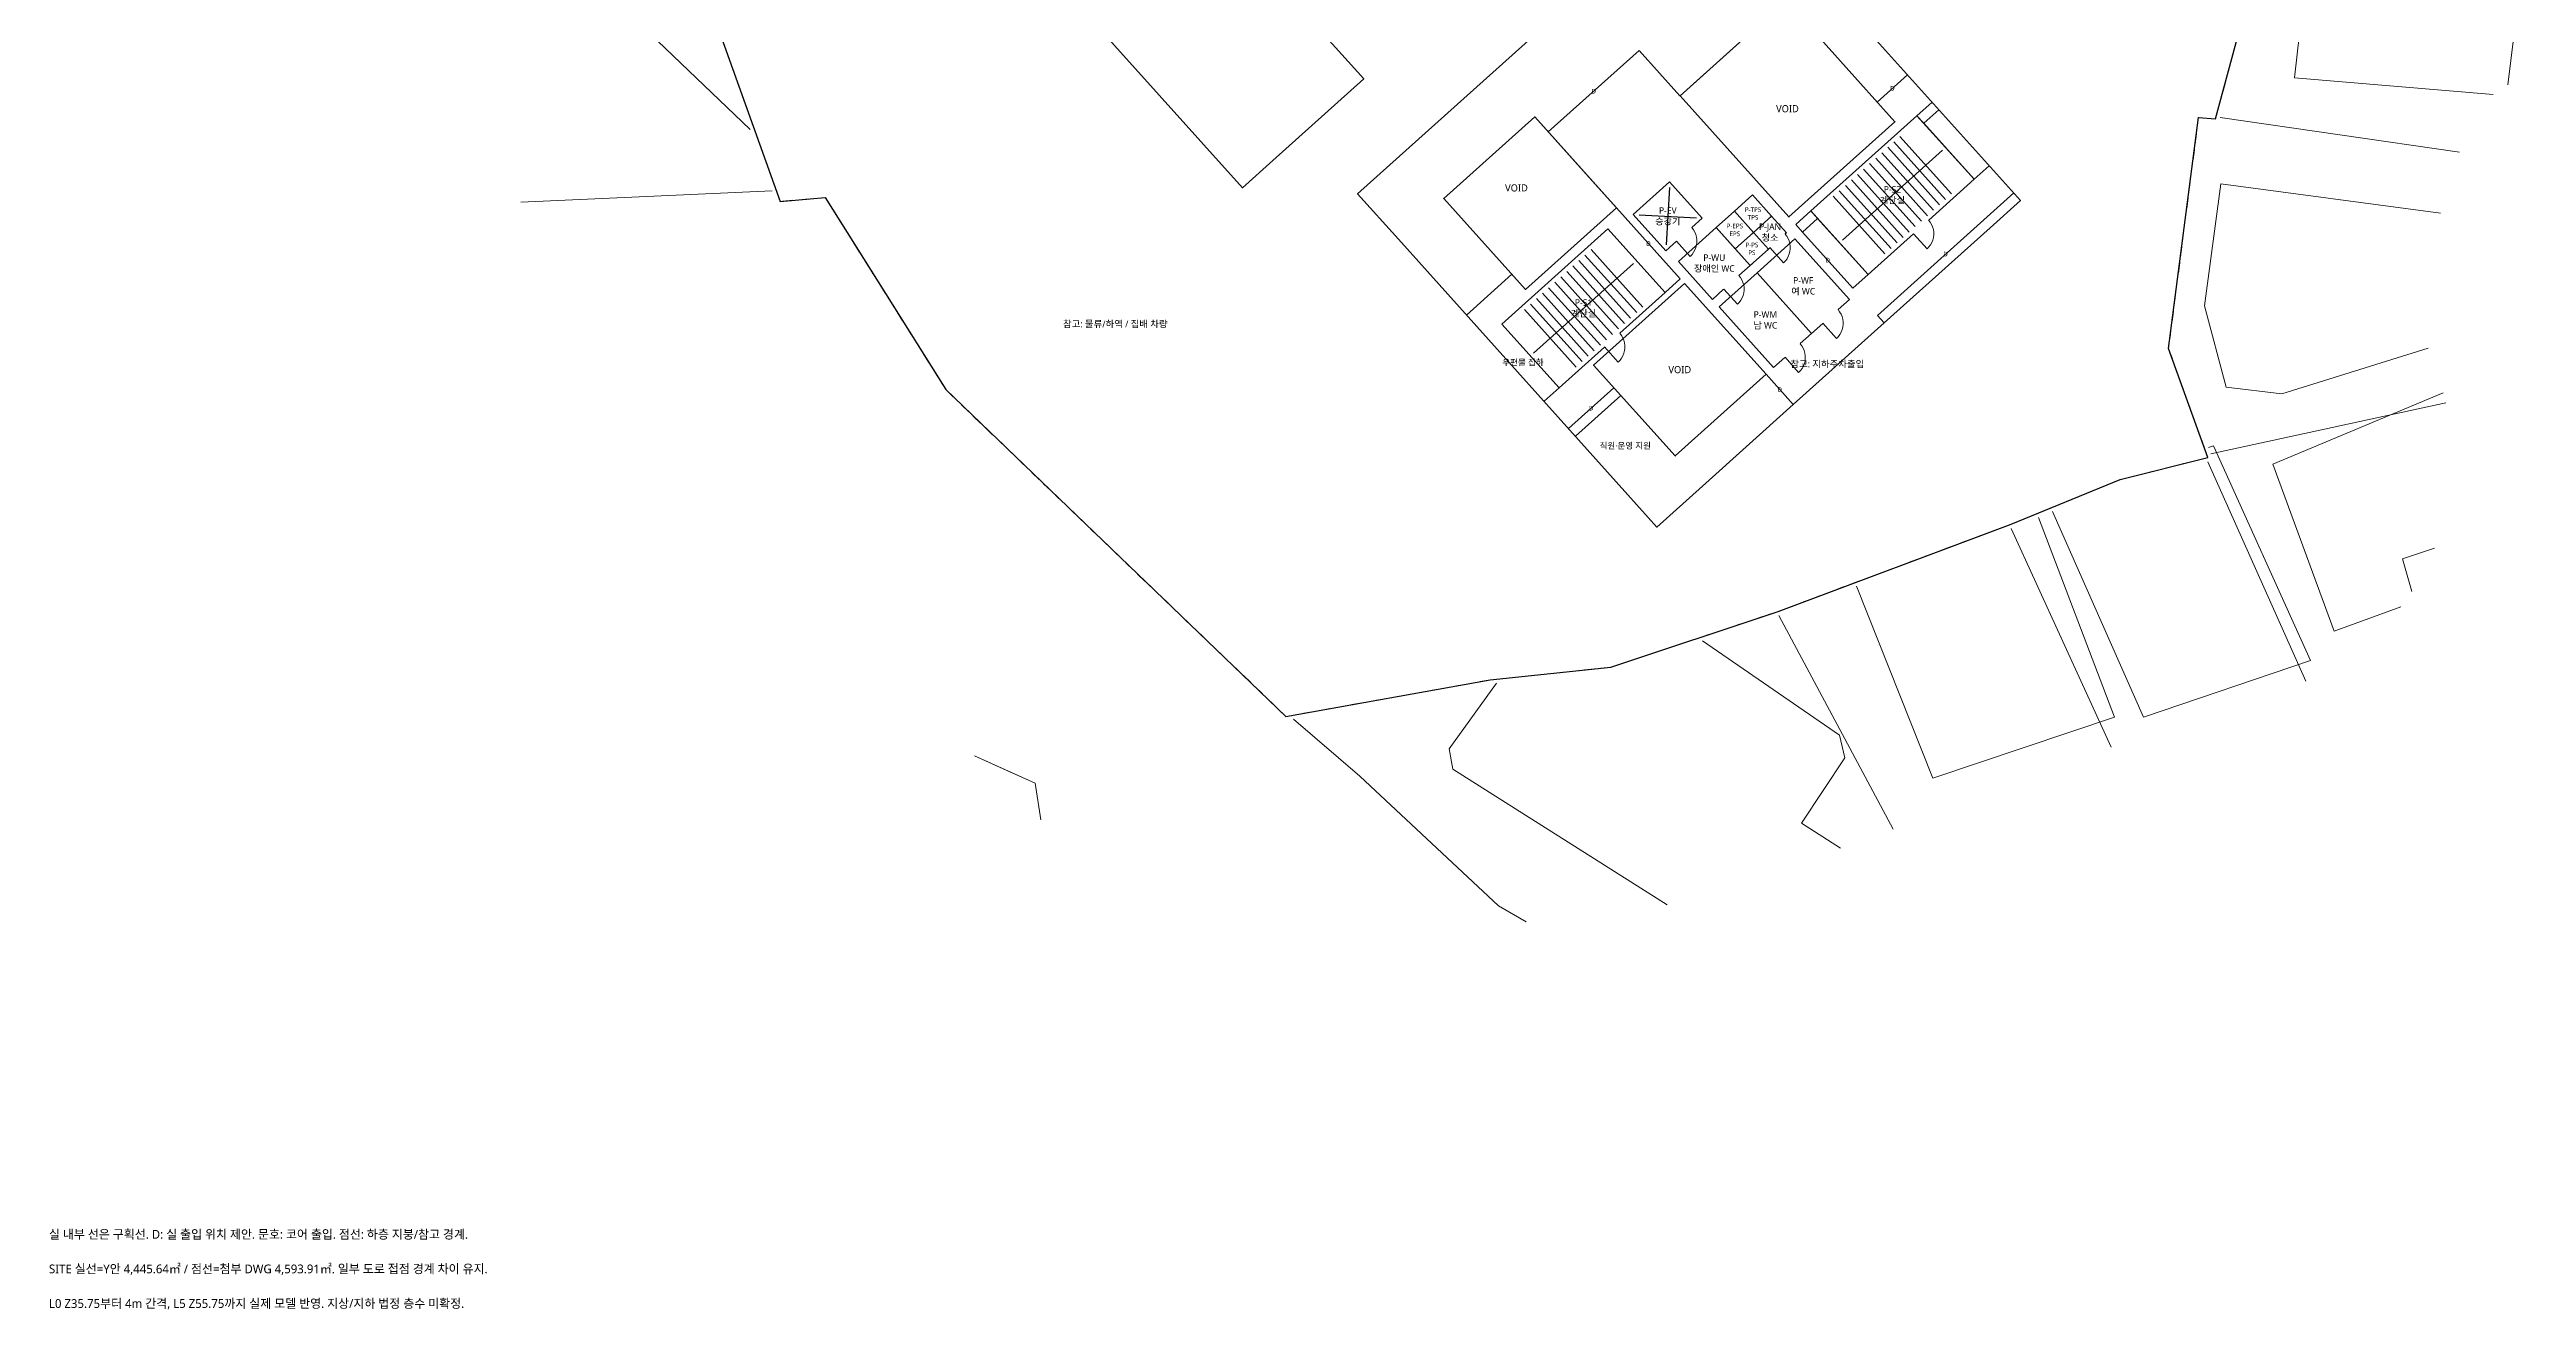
# Model space of a CAD drawing. Header units: millimetres. Extents: x -71723 to 357366, y 1091193 to 1572246.
# Drawn here: x -71694 to 49938, y 1431193 to 1493087 of the extents above; entities that cross this region are included whole.
import ezdxf

# ---------------------------------------------------------------- set-up
doc = ezdxf.new("R2010")
doc.units = ezdxf.units.MM
doc.linetypes.add('PLAN_DASH', pattern=[800, 500, -300])
for name, color, linetype, lineweight in [('L0_CONTEXT', 8, 'Continuous', 9), ('L0_CORE', 7, 'Continuous', 25), ('L0_DOOR', 7, 'Continuous', 13), ('L0_EPS_PS', 7, 'Continuous', 18), ('L0_OUTLINE', 7, 'Continuous', 35), ('L0_PARTITION', 7, 'Continuous', 18), ('L0_SITE_3D', 7, 'Continuous', 25), ('L0_SITE_DWG_REF', 8, 'PLAN_DASH', 13), ('L0_STAIR', 7, 'Continuous', 13), ('L0_TEXT', 7, 'Continuous', 13), ('L0_VOID_ROOF', 8, 'PLAN_DASH', 13)]:
    doc.layers.add(name, color=color, linetype=linetype, lineweight=lineweight)
doc.styles.add('KOREAN', font='malgun.ttf')

msp = doc.modelspace()

# ---------------------------------------------------------------- linework, layer by layer
at = {"layer": 'L0_CONTEXT'}
for points in [[(-37286, 1489156), (-51289, 1502572), (-62034, 1512870), (-55724, 1515970)], [(-66762, 1510397), (-62034, 1512870), (-51289, 1502572), (-37285, 1489153)], [(38545, 1491704), (39605, 1501138), (42961, 1500694), (42873, 1500140), (45434, 1499918), (45434, 1499363), (49938, 1498808), (49031, 1491346)], [(48302, 1490873), (38545, 1491704)], [(46657, 1488045), (34895, 1489750)], [(45112, 1478423), (37927, 1476166), (35189, 1476499), (34130, 1480494), (34924, 1486488), (45724, 1485048)], [(-48544, 1485593), (-36208, 1486144)], [(34443, 1473220), (45981, 1475723)], [(43775, 1465705), (40488, 1464512), (37486, 1472725), (45852, 1476230)], [(34329, 1473538), (34571, 1473613), (39340, 1463069), (31127, 1460294), (26657, 1470386)], [(39107, 1462065), (34286, 1472836)], [(25970, 1470105), (29714, 1460294), (20794, 1457298), (17046, 1466717)], [(29539, 1458816), (24634, 1469561)], [(45424, 1468597), (43845, 1468064), (44313, 1466466)], [(18842, 1454789), (13225, 1465286)], [(9476, 1464034), (16201, 1459406), (16466, 1458297), (14346, 1455078), (16256, 1453858)], [(7736, 1451075), (-2787, 1457742), (-2964, 1458741), (-633, 1461954)], [(-10600, 1460189), (-7358, 1457395), (-542, 1451025), (821, 1450242)], [(-23022, 1455254), (-23292, 1457043), (-26278, 1458383)], [(-26278, 1458383), (-24686, 1457669), (-23292, 1457043), (-23022, 1455254)]]:
    msp.add_lwpolyline(points, dxfattribs=at)
at = {"layer": 'L0_CORE'}
for points in [[(19832, 1484036), (17604, 1482035), (14797, 1485159), (20004, 1489837)], [(20004, 1489837), (22811, 1486713), (20584, 1484712)], [(8199, 1483666), (7682, 1483202), (6078, 1484988), (7864, 1486592)], [(7864, 1486592), (9468, 1484806), (8951, 1484343)], [(7848, 1486309), (7698, 1483485)], [(4664, 1478473), (2437, 1476472), (-370, 1479596), (4836, 1484275)], [(4836, 1484275), (7644, 1481151), (5417, 1479150)], [(6361, 1484972), (9185, 1484821)], [(10516, 1481312), (9962, 1480815), (8292, 1482674), (10151, 1484345)], [(10151, 1484345), (11822, 1482485), (11269, 1481988)], [(12785, 1483350), (12715, 1483287), (11979, 1484106), (12049, 1484168)], [(12802, 1484845), (12872, 1484908)], [(12872, 1484908), (13607, 1484089), (13537, 1484027)], [(15383, 1479635), (14830, 1479138), (12156, 1482113), (14016, 1483784)], [(14016, 1483784), (16689, 1480809), (16136, 1480312)], [(13523, 1477965), (12970, 1477467), (10297, 1480443), (12156, 1482113)], [(12156, 1482113), (14830, 1479138), (14276, 1478641)]]:
    msp.add_lwpolyline(points, dxfattribs=at)
at = {"layer": 'L0_DOOR'}
for points in [[(8947, 1484339), (9028, 1484236), (9095, 1484123), (9146, 1484003), (9181, 1483877), (9200, 1483748), (9202, 1483617), (9186, 1483487), (9154, 1483360), (9105, 1483239), (9041, 1483125), (8963, 1483020), (8871, 1482926)], [(13533, 1484023), (13614, 1483920), (13680, 1483807), (13732, 1483687), (13767, 1483561), (13786, 1483432), (13788, 1483301), (13772, 1483171), (13740, 1483044), (13691, 1482923), (13627, 1482809), (13549, 1482704), (13457, 1482610)], [(19836, 1484040), (20504, 1483296)], [(20580, 1484708), (20661, 1484605), (20727, 1484493), (20779, 1484373), (20814, 1484247), (20833, 1484117), (20835, 1483986), (20819, 1483857), (20787, 1483730), (20738, 1483608), (20674, 1483494), (20596, 1483390), (20504, 1483296)], [(8203, 1483670), (8871, 1482926)], [(12789, 1483354), (13457, 1482610)], [(11264, 1481984), (11345, 1481881), (11412, 1481769), (11463, 1481649), (11499, 1481523), (11517, 1481393), (11519, 1481262), (11503, 1481133), (11471, 1481006), (11422, 1480884), (11358, 1480770), (11280, 1480666), (11189, 1480572)], [(10520, 1481316), (11189, 1480572)], [(16131, 1480308), (16212, 1480205), (16279, 1480092), (16331, 1479972), (16366, 1479846), (16385, 1479717), (16386, 1479586), (16371, 1479456), (16338, 1479329), (16290, 1479208), (16226, 1479094), (16147, 1478989), (16056, 1478896)], [(5412, 1479146), (5493, 1479043), (5560, 1478930), (5611, 1478810), (5647, 1478684), (5665, 1478555), (5667, 1478424), (5651, 1478294), (5619, 1478167), (5570, 1478046), (5506, 1477932), (5428, 1477827), (5337, 1477734)], [(15388, 1479639), (16056, 1478896)], [(4668, 1478477), (5337, 1477734)], [(13528, 1477969), (14196, 1477225)], [(14272, 1478637), (14353, 1478534), (14419, 1478422), (14471, 1478301), (14506, 1478175), (14525, 1478046), (14526, 1477915), (14511, 1477785), (14479, 1477659), (14430, 1477537), (14366, 1477423), (14288, 1477318), (14196, 1477225)]]:
    msp.add_lwpolyline(points, dxfattribs=at)
at = {"layer": 'L0_EPS_PS'}
for points in [[(11044, 1485147), (11979, 1484106), (11087, 1483304), (10151, 1484345), (11044, 1485147)], [(11936, 1485949), (12872, 1484908), (11979, 1484106), (11044, 1485147), (11936, 1485949)], [(11979, 1484106), (12715, 1483287), (11822, 1482485), (11087, 1483304), (11979, 1484106)]]:
    msp.add_lwpolyline(points, dxfattribs=at)
at = {"layer": 'L0_OUTLINE'}
for points in [[(-31827, 1507124), (-13112, 1486296), (-11625, 1487633), (-7162, 1491643), (-11172, 1496106), (-9684, 1497443), (-15031, 1503394), (-6105, 1511414), (-4768, 1509926), (5645, 1519283), (4309, 1520771), (-15742, 1543086), (-41033, 1520362), (-30339, 1508461), (-31827, 1507124)], [(13730, 1498316), (10755, 1495643), (9418, 1497130), (7413, 1499362), (-7464, 1485995), (-5459, 1483763), (7240, 1469630), (9472, 1471635), (13935, 1475645), (18398, 1479656), (23605, 1484334), (25092, 1485671), (15067, 1496828), (13730, 1498316)], [(12092, 1494155), (13579, 1495492), (18926, 1489541), (13719, 1484862), (8372, 1490813), (12092, 1494155)], [(13579, 1495492), (8372, 1490813), (13719, 1484862), (18926, 1489541), (13579, 1495492)], [(3909, 1486803), (5246, 1485315), (783, 1481305), (-3227, 1485768), (1236, 1489778), (3909, 1486803)], [(5246, 1485315), (1236, 1489778), (-3227, 1485768), (783, 1481305), (5246, 1485315)], [(8588, 1481596), (12598, 1477133), (8135, 1473123), (4125, 1477586), (8588, 1481596)]]:
    msp.add_lwpolyline(points, dxfattribs=at)
at = {"layer": 'L0_PARTITION'}
for points in [[(1906, 1489036), (6367, 1493045)], [(6367, 1493045), (8371, 1490815)], [(18059, 1490509), (19544, 1491843)], [(20747, 1490504), (20004, 1489837)], [(20338, 1489465), (21081, 1490132)], [(14797, 1485159), (20004, 1489837)], [(20004, 1489837), (20338, 1489465)], [(20338, 1489465), (22811, 1486713)], [(6078, 1484988), (7864, 1486592)], [(7864, 1486592), (9468, 1484806)], [(22811, 1486713), (20584, 1484712)], [(22811, 1486713), (23554, 1487380)], [(8387, 1481819), (5247, 1485314)], [(10151, 1484345), (11044, 1485147)], [(11044, 1485147), (11936, 1485949)], [(11044, 1485147), (11979, 1484106)], [(11936, 1485949), (12872, 1484908)], [(14797, 1485159), (14054, 1484490)], [(15132, 1484787), (14797, 1485159)], [(24757, 1486041), (18064, 1480027)], [(-370, 1479596), (4836, 1484275)], [(4836, 1484275), (7644, 1481151)], [(7682, 1483202), (6078, 1484988)], [(8292, 1482674), (10151, 1484345)], [(9468, 1484806), (8951, 1484343)], [(10151, 1484345), (11087, 1483304)], [(11979, 1484106), (11909, 1484043)], [(12049, 1484168), (11979, 1484106)], [(11979, 1484106), (12715, 1483287)], [(12872, 1484908), (12802, 1484845)], [(12872, 1484908), (13607, 1484089)], [(13607, 1484089), (13537, 1484027)], [(14054, 1484490), (14388, 1484119)], [(14388, 1484119), (15132, 1484787)], [(14388, 1484119), (16861, 1481366)], [(17604, 1482035), (15132, 1484787)], [(19832, 1484036), (17604, 1482035)], [(8199, 1483666), (7682, 1483202)], [(11157, 1483366), (11087, 1483304)], [(11087, 1483304), (11822, 1482485)], [(12156, 1482113), (14016, 1483784)], [(12715, 1483287), (12645, 1483225)], [(12785, 1483350), (12715, 1483287)], [(14016, 1483784), (16689, 1480809)], [(-2115, 1480045), (113, 1482048)], [(7644, 1481151), (8387, 1481819)], [(9962, 1480815), (8292, 1482674)], [(10297, 1480443), (12156, 1482113)], [(11822, 1482485), (11269, 1481988)], [(11892, 1482548), (11822, 1482485)], [(12156, 1482113), (14830, 1479138)], [(16861, 1481366), (17604, 1482035)], [(7644, 1481151), (5417, 1479150)], [(10516, 1481312), (9962, 1480815)], [(12970, 1477467), (10297, 1480443)], [(16689, 1480809), (16136, 1480312)], [(2437, 1476472), (-370, 1479596)], [(14830, 1479138), (14276, 1478641)], [(15383, 1479635), (14830, 1479138)], [(18064, 1480027), (18397, 1479657)], [(4664, 1478473), (2437, 1476472)], [(13523, 1477965), (12970, 1477467)], [(13934, 1475647), (12599, 1477132)], [(1694, 1475805), (2437, 1476472)], [(5126, 1476469), (2897, 1474466)], [(3232, 1474094), (5460, 1476097)]]:
    msp.add_lwpolyline(points, dxfattribs=at)
at = {"layer": 'L0_SITE_3D'}
msp.add_lwpolyline([(-43619, 1507440), (-35811, 1485629), (-33604, 1485818), (-27684, 1476378), (-10980, 1460324), (-945, 1462122), (4976, 1462743), (13186, 1465484), (24629, 1469773), (29993, 1471965), (34294, 1473044), (32366, 1478406), (33835, 1489745), (34671, 1489688), (38084, 1502345)], dxfattribs=at)
at = {"layer": 'L0_SITE_DWG_REF'}
msp.add_lwpolyline([(38084, 1502345), (34671, 1489688), (33835, 1489745), (32366, 1478406), (34294, 1473044), (29993, 1471965), (24629, 1469773), (13186, 1465484), (4976, 1462743), (-945, 1462122), (-10980, 1460324), (-27684, 1476378), (-33604, 1485818), (-35811, 1485629), (-43619, 1507440)], dxfattribs=at)
at = {"layer": 'L0_STAIR'}
for points in [[(19171, 1488820), (21711, 1485993)], [(16350, 1483730), (21259, 1488142)], [(17981, 1487750), (20521, 1484924)], [(18278, 1488018), (20818, 1485191)], [(18576, 1488285), (21116, 1485458)], [(18873, 1488552), (21413, 1485726)], [(16493, 1486414), (19033, 1483587)], [(16791, 1486681), (19330, 1483854)], [(17088, 1486948), (19628, 1484122)], [(17386, 1487216), (19925, 1484389)], [(17683, 1487483), (20223, 1484656)], [(15898, 1485879), (18438, 1483052)], [(16196, 1486146), (18735, 1483320)], [(3408, 1482723), (5948, 1479896)], [(3706, 1482990), (6245, 1480163)], [(4003, 1483257), (6543, 1480431)], [(1182, 1478168), (6091, 1482579)], [(2218, 1481653), (4758, 1478827)], [(2516, 1481921), (5055, 1479094)], [(2813, 1482188), (5353, 1479361)], [(3111, 1482455), (5650, 1479629)], [(730, 1480317), (3270, 1477490)], [(1028, 1480584), (3568, 1477757)], [(1325, 1480851), (3865, 1478025)], [(1623, 1481119), (4163, 1478292)], [(1920, 1481386), (4460, 1478559)]]:
    msp.add_lwpolyline(points, dxfattribs=at)

# ---------------------------------------------------------------- texts
at = {"layer": 'L0_CONTEXT', "char_height": 330, "width": 6000, "attachment_point": 5, "style": 'KOREAN'}
for s, insert in [('참고: 물류/하역 / 집배 차량', (-19358, 1479588)), ('참고: 지하주차출입', (15608, 1477621))]:
    msp.add_mtext(s, dxfattribs=dict(at, insert=insert))
at = {"layer": 'L0_DOOR', "char_height": 230, "width": 6000, "attachment_point": 5, "style": 'KOREAN'}
for insert in [(18801, 1491176), (4136, 1491040), (6817, 1483567), (15624, 1482742), (21411, 1483035), (4012, 1475468), (13266, 1476389)]:
    msp.add_mtext('D', dxfattribs=dict(at, insert=insert))
at = {"layer": 'L0_TEXT', "style": 'KOREAN'}
for s, insert, char_height, width, attachment_point in [('P-S2\\P계단실', (18804, 1485936), 320, 6000, 5), ('P-EV\\P승강기', (7773, 1484897), 320, 6000, 5), ('P-TPS\\PTPS', (11958, 1485027), 230, 6000, 5), ('P-EPS\\PEPS', (11065, 1484225), 230, 6000, 5), ('P-JAN\\P청소', (12793, 1484098), 320, 6000, 5), ('P-WU\\P장애인 WC', (10057, 1482580), 320, 6000, 5), ('P-PS\\PPS', (11901, 1483296), 230, 6000, 5), ('P-WF\\P여 WC', (14423, 1481461), 320, 6000, 5), ('P-S1\\P계단실', (3637, 1480374), 320, 6000, 5), ('P-WM\\P남 WC', (12563, 1479790), 320, 6000, 5), ('우편물 집하', (661, 1477700), 300, 6000, 5), ('직원·운영 지원', (5683, 1473608), 300, 6000, 5), ('실 내부 선은 구획선. D: 실 출입 위치 제안. 문호: 코어 출입. 점선: 하층 지붕/참고 경계.', (-71723, 1435100), 430, 110000, 1), ('SITE 실선=Y안 4,445.64㎡ / 점선=첨부 DWG 4,593.91㎡. 일부 도로 접점 경계 차이 유지.', (-71723, 1433400), 430, 110000, 1), ('L0 Z35.75부터 4m 간격, L5 Z55.75까지 실제 모델 반영. 지상/지하 법정 층수 미확정.', (-71723, 1431700), 430, 110000, 1)]:
    msp.add_mtext(s, dxfattribs=dict(at, insert=insert, char_height=char_height, width=width, attachment_point=attachment_point))
at = {"layer": 'L0_VOID_ROOF', "char_height": 350, "width": 6000, "attachment_point": 5, "style": 'KOREAN'}
for insert in [(13649, 1490177), (341, 1486286), (8362, 1477359)]:
    msp.add_mtext('VOID', dxfattribs=dict(at, insert=insert))

doc.saveas('drawing.dxf')
